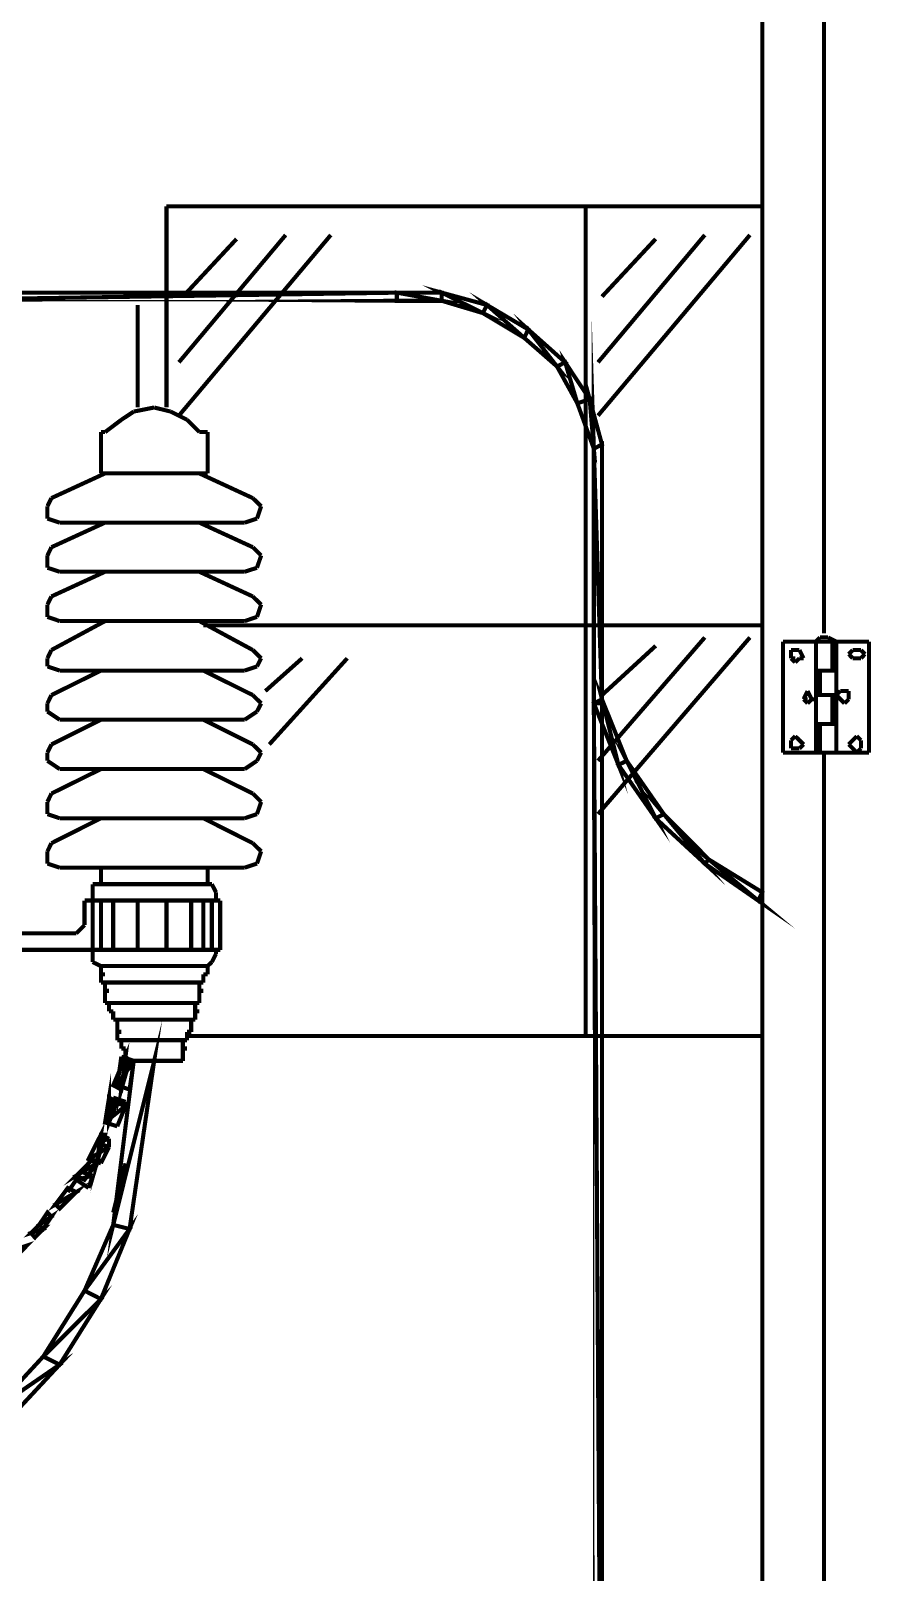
# Model space of a CAD drawing. Extents: x 219 to 1226, y 175 to 465.
# Drawn here: x 251.06 to 259.74, y 229.14 to 245.05 of the extents above; entities that cross this region are included whole.
import ezdxf

# ---------------------------------------------------------------- set-up
doc = ezdxf.new("R2010")
doc.units = 0
doc.header["$MEASUREMENT"] = 0
for name, color, linetype in [('C00-00-00-BLACK', 7, 'Continuous'), ('C00-00-FF', 5, 'Continuous'), ('C00-FF-00', 3, 'Continuous'), ('CFF-00-00', 1, 'Continuous')]:
    doc.layers.add(name, color=color, linetype=linetype)

msp = doc.modelspace()

# ---------------------------------------------------------------- linework, layer by layer
at = {"layer": 'C00-00-00-BLACK', "const_width": 0.0423}
for points in [[(258.614, 245.61), (258.614, 211.317)], [(259.251, 245.61), (259.251, 238.828)], [(252.465, 243.235), (252.465, 241.159)], [(252.465, 243.235), (258.614, 243.235)], [(256.792, 243.235), (256.792, 234.674)], [(252.593, 241.625), (253.695, 242.939)], [(252.593, 241.075), (254.161, 242.939)], [(252.634, 242.303), (253.188, 242.898)], [(256.919, 241.075), (258.487, 242.939)], [(256.919, 241.625), (258.021, 242.939)], [(256.96, 242.303), (257.514, 242.898)], [(252.168, 241.159), (252.168, 242.217)], [(252.465, 241.159), (252.465, 242.217)], [(252.127, 241.117), (251.999, 241.032)], [(252.338, 241.159), (252.127, 241.117)], [(252.507, 241.117), (252.338, 241.159)], [(252.677, 241.032), (252.507, 241.117)], [(251.999, 241.032), (251.831, 240.905)], [(252.804, 240.905), (252.677, 241.032)], [(251.788, 240.905), (251.831, 240.905)], [(251.788, 240.479), (251.788, 240.905)], [(252.804, 240.905), (252.889, 240.905)], [(252.889, 240.479), (252.889, 240.905)], [(251.277, 240.224), (251.831, 240.479)], [(251.788, 240.479), (252.889, 240.479)], [(253.356, 240.224), (252.804, 240.479)], [(251.277, 240.224), (251.236, 240.14)], [(253.442, 240.14), (253.356, 240.224)], [(251.236, 240.14), (251.236, 240.013)], [(251.236, 240.013), (251.362, 239.971)], [(253.272, 239.971), (253.399, 240.013)], [(253.399, 240.013), (253.442, 240.14)], [(251.277, 239.717), (251.831, 239.971)], [(251.362, 239.971), (253.272, 239.971)], [(253.356, 239.717), (252.804, 239.971)], [(251.277, 239.717), (251.236, 239.632)], [(253.442, 239.632), (253.356, 239.717)], [(251.236, 239.632), (251.236, 239.505)], [(253.399, 239.505), (253.442, 239.632)], [(251.236, 239.505), (251.362, 239.464)], [(251.277, 239.209), (251.831, 239.464)], [(251.362, 239.464), (253.272, 239.464)], [(253.356, 239.209), (252.804, 239.464)], [(253.272, 239.464), (253.399, 239.505)], [(251.277, 239.209), (251.236, 239.125)], [(253.442, 239.125), (253.356, 239.209)], [(251.236, 239.125), (251.236, 238.998)], [(253.399, 238.998), (253.442, 239.125)], [(251.236, 238.998), (251.362, 238.955)], [(251.277, 238.656), (251.831, 238.955)], [(251.362, 238.955), (253.272, 238.955)], [(253.356, 238.656), (252.804, 238.955)], [(252.846, 238.912), (258.614, 238.912)], [(253.272, 238.955), (253.399, 238.998)], [(256.919, 236.963), (258.487, 238.786)], [(256.919, 237.513), (258.021, 238.786)], [(258.828, 238.743), (259.717, 238.743)], [(258.828, 238.743), (258.828, 237.598)], [(259.209, 238.786), (259.168, 238.743)], [(259.168, 238.743), (259.378, 238.743)], [(259.168, 238.743), (259.168, 237.598)], [(259.294, 238.786), (259.209, 238.786)], [(259.378, 238.743), (259.294, 238.786)], [(259.337, 238.743), (259.337, 238.444)], [(259.378, 238.743), (259.378, 237.598)], [(259.717, 238.743), (259.717, 237.598)], [(251.277, 238.656), (251.236, 238.571)], [(251.236, 238.571), (251.236, 238.487)], [(253.442, 238.571), (253.356, 238.656)], [(253.399, 238.487), (253.442, 238.571)], [(253.485, 238.233), (253.865, 238.571)], [(253.526, 237.682), (254.331, 238.571)], [(256.96, 238.191), (257.514, 238.699)], [(258.998, 238.656), (258.912, 238.656)], [(258.912, 238.656), (258.912, 238.571)], [(258.912, 238.571), (258.955, 238.571)], [(258.912, 238.571), (258.955, 238.529)], [(258.955, 238.529), (258.998, 238.571)], [(259.041, 238.571), (258.998, 238.656)], [(258.998, 238.571), (259.041, 238.571)], [(259.548, 238.656), (259.507, 238.614)], [(259.507, 238.614), (259.548, 238.571)], [(259.59, 238.656), (259.548, 238.656)], [(259.548, 238.571), (259.59, 238.571)], [(259.633, 238.656), (259.59, 238.656)], [(259.59, 238.571), (259.633, 238.571)], [(259.674, 238.614), (259.633, 238.656)], [(259.633, 238.571), (259.674, 238.614)], [(251.236, 238.487), (251.362, 238.444)], [(251.277, 238.191), (251.788, 238.444)], [(251.362, 238.444), (253.272, 238.444)], [(253.356, 238.191), (252.846, 238.444)], [(253.272, 238.444), (253.399, 238.487)], [(259.168, 238.444), (259.378, 238.444)], [(259.209, 238.444), (259.209, 238.191)], [(251.277, 238.191), (251.236, 238.106)], [(251.236, 238.106), (251.236, 238.021)], [(253.442, 238.106), (253.356, 238.191)], [(253.399, 238.021), (253.442, 238.106)], [(259.082, 238.233), (259.041, 238.148)], [(259.041, 238.148), (259.082, 238.148)], [(259.041, 238.148), (259.082, 238.106)], [(259.125, 238.148), (259.082, 238.233)], [(259.082, 238.106), (259.125, 238.148)], [(259.125, 238.148), (259.168, 238.148)], [(259.168, 238.191), (259.378, 238.191)], [(259.337, 238.191), (259.337, 237.894)], [(259.421, 238.233), (259.378, 238.191)], [(259.378, 238.191), (259.421, 238.148)], [(259.464, 238.233), (259.421, 238.233)], [(259.421, 238.148), (259.464, 238.106)], [(259.507, 238.233), (259.464, 238.233)], [(259.464, 238.106), (259.507, 238.148)], [(259.507, 238.191), (259.507, 238.233)], [(259.507, 238.148), (259.507, 238.191)], [(251.236, 238.021), (251.362, 237.937)], [(251.277, 237.682), (251.788, 237.937)], [(251.362, 237.937), (253.272, 237.937)], [(253.356, 237.682), (252.846, 237.937)], [(253.272, 237.937), (253.399, 238.021)], [(258.955, 237.767), (258.912, 237.725)], [(258.998, 237.725), (258.955, 237.767)], [(259.168, 237.894), (259.378, 237.894)], [(259.209, 237.894), (259.209, 237.598)], [(259.59, 237.767), (259.548, 237.725)], [(259.633, 237.725), (259.59, 237.767)], [(251.277, 237.682), (251.236, 237.598)], [(253.442, 237.598), (253.356, 237.682)], [(258.912, 237.725), (258.912, 237.682)], [(258.912, 237.682), (258.912, 237.641)], [(258.912, 237.641), (258.955, 237.641)], [(258.955, 237.641), (258.998, 237.641)], [(259.041, 237.682), (258.998, 237.725)], [(258.998, 237.641), (259.041, 237.682)], [(259.548, 237.725), (259.507, 237.682)], [(259.507, 237.682), (259.548, 237.641)], [(259.548, 237.641), (259.59, 237.598)], [(259.59, 237.598), (259.633, 237.641)], [(259.633, 237.682), (259.633, 237.725)], [(259.633, 237.641), (259.633, 237.682)], [(251.236, 237.598), (251.236, 237.513)], [(251.236, 237.513), (251.362, 237.428)], [(253.272, 237.428), (253.399, 237.513)], [(253.399, 237.513), (253.442, 237.598)], [(258.828, 237.598), (259.717, 237.598)], [(259.251, 237.598), (259.251, 219.455)], [(251.277, 237.175), (251.788, 237.428)], [(251.362, 237.428), (253.272, 237.428)], [(253.356, 237.175), (252.846, 237.428)], [(251.277, 237.175), (251.236, 237.089)], [(253.442, 237.089), (253.356, 237.175)], [(251.236, 237.089), (251.236, 236.963)], [(253.399, 236.963), (253.442, 237.089)], [(251.236, 236.963), (251.362, 236.92)], [(251.277, 236.663), (251.788, 236.92)], [(251.362, 236.92), (253.272, 236.92)], [(253.356, 236.663), (252.846, 236.92)], [(253.272, 236.92), (253.399, 236.963)], [(251.277, 236.663), (251.236, 236.579)], [(253.442, 236.579), (253.356, 236.663)], [(251.236, 236.579), (251.236, 236.453)], [(253.399, 236.453), (253.442, 236.579)], [(251.236, 236.453), (251.362, 236.41)], [(251.362, 236.41), (253.272, 236.41)], [(251.788, 236.41), (251.788, 236.24)], [(252.889, 236.24), (252.889, 236.41)], [(253.272, 236.41), (253.399, 236.453)], [(251.788, 236.24), (251.703, 236.24)], [(251.703, 236.24), (251.703, 236.156)], [(251.788, 236.24), (252.889, 236.24)], [(252.933, 236.24), (252.889, 236.24)], [(252.976, 236.156), (252.933, 236.24)], [(251.619, 236.071), (253.019, 236.071)], [(251.619, 235.901), (251.619, 236.071)], [(251.703, 236.156), (251.703, 236.071)], [(251.703, 235.562), (251.703, 236.071)], [(251.788, 235.562), (251.788, 236.071)], [(251.915, 235.562), (251.915, 236.071)], [(252.168, 235.562), (252.168, 236.071)], [(252.465, 235.562), (252.465, 236.071)], [(252.72, 235.562), (252.72, 236.071)], [(252.846, 235.562), (252.846, 236.071)], [(252.933, 235.562), (252.933, 236.071)], [(252.976, 236.071), (252.976, 236.156)], [(253.019, 235.562), (253.019, 236.071)], [(251.619, 235.817), (251.619, 235.901)], [(249.919, 235.732), (251.446, 235.732)], [(251.446, 235.732), (251.534, 235.732)], [(251.534, 235.732), (251.619, 235.817)], [(242.839, 235.562), (253.019, 235.562)], [(251.703, 235.521), (251.703, 235.562)], [(252.976, 235.521), (252.976, 235.562)], [(251.703, 235.521), (251.703, 235.436)], [(251.703, 235.436), (251.788, 235.395)], [(251.788, 235.395), (252.889, 235.395)], [(251.788, 235.395), (251.788, 235.309)], [(252.889, 235.395), (252.933, 235.436)], [(252.889, 235.395), (252.889, 235.309)], [(252.933, 235.436), (252.976, 235.521)], [(251.788, 235.309), (251.831, 235.309)], [(251.788, 235.225), (251.788, 235.309)], [(251.788, 235.225), (252.846, 235.225)], [(251.831, 235.139), (251.831, 235.225)], [(252.804, 235.139), (252.804, 235.225)], [(252.846, 235.309), (252.889, 235.309)], [(252.846, 235.225), (252.846, 235.309)], [(251.831, 235.139), (251.872, 235.139)], [(251.831, 235.013), (251.831, 235.139)], [(252.804, 235.139), (252.846, 235.139)], [(252.804, 235.013), (252.804, 235.139)], [(251.831, 235.013), (252.804, 235.013)], [(251.872, 234.928), (251.872, 235.013)], [(251.872, 234.928), (251.915, 234.928)], [(251.915, 234.843), (251.915, 234.928)], [(252.761, 234.928), (252.761, 235.013)], [(252.761, 234.843), (252.761, 234.928)], [(252.761, 234.928), (252.804, 234.928)], [(251.915, 234.843), (252.761, 234.843)], [(251.957, 234.716), (251.957, 234.843)], [(252.72, 234.716), (252.72, 234.843)], [(251.957, 234.63), (251.957, 234.716)], [(251.957, 234.716), (251.999, 234.716)], [(251.957, 234.63), (252.677, 234.63)], [(251.999, 234.544), (251.999, 234.63)], [(252.634, 234.544), (252.634, 234.63)], [(252.677, 234.63), (252.677, 234.716)], [(252.677, 234.716), (252.72, 234.716)], [(252.677, 234.674), (258.614, 234.674)], [(251.999, 234.544), (252.042, 234.544)], [(252.042, 234.417), (252.042, 234.544)], [(252.634, 234.544), (252.677, 234.544)], [(252.634, 234.417), (252.634, 234.544)], [(252.634, 234.417), (252.042, 234.417)], [(252.042, 233.359), (251.915, 232.851)]]:
    msp.add_lwpolyline(points, dxfattribs=at)
at = {"layer": 'C00-00-FF', "const_width": 0.0423}
for points in [[(251.999, 234.46), (251.957, 234.164)], [(252.127, 234.417), (251.999, 234.46)], [(252.127, 234.417), (251.999, 234.46)], [(251.957, 234.164), (252.127, 234.417)], [(251.957, 234.164), (252.127, 234.417)], [(252.127, 234.417), (252.084, 234.121)], [(252.084, 234.121), (251.957, 234.164)], [(251.915, 233.994), (251.831, 233.782)], [(251.831, 233.782), (252.042, 233.952)], [(251.831, 233.782), (252.042, 233.952)], [(252.042, 233.994), (251.915, 234.037)], [(251.915, 234.037), (251.915, 233.994)], [(252.042, 233.952), (251.915, 233.994)], [(252.042, 233.952), (251.915, 233.994)], [(251.915, 233.994), (252.042, 233.994)], [(251.915, 233.994), (252.042, 233.994)], [(252.042, 233.952), (251.957, 233.741)], [(252.042, 233.994), (252.042, 233.952)], [(251.788, 233.655), (251.745, 233.571)], [(251.872, 233.613), (251.788, 233.655)], [(251.957, 233.741), (251.831, 233.782)], [(251.745, 233.571), (251.661, 233.402)], [(251.661, 233.402), (251.872, 233.529)], [(251.661, 233.402), (251.872, 233.529)], [(251.745, 233.571), (251.872, 233.613)], [(251.745, 233.571), (251.872, 233.613)], [(251.872, 233.529), (251.745, 233.571)], [(251.872, 233.529), (251.745, 233.571)], [(251.872, 233.529), (251.788, 233.359)], [(251.872, 233.613), (251.872, 233.529)], [(251.788, 233.359), (251.661, 233.402)], [(251.534, 233.19), (251.446, 233.063)], [(251.576, 233.275), (251.534, 233.19)], [(251.534, 233.19), (251.703, 233.232)], [(251.534, 233.19), (251.703, 233.232)], [(251.661, 233.105), (251.534, 233.19)], [(251.661, 233.105), (251.534, 233.19)], [(251.703, 233.232), (251.576, 233.275)], [(251.703, 233.232), (251.661, 233.105)]]:
    msp.add_lwpolyline(points, dxfattribs=at)
at = {"layer": 'C00-FF-00', "const_width": 0.0423}
for points in [[(251.915, 234.164), (251.999, 234.121), (252.042, 234.46), (251.915, 234.164)], [(251.999, 234.121), (252.042, 234.46), (252.084, 234.417), (251.999, 234.121)], [(251.831, 233.782), (251.872, 233.782), (251.872, 234.037), (251.831, 233.782)], [(251.872, 233.782), (251.872, 234.037), (251.957, 233.994), (251.872, 233.782)], [(251.661, 233.402), (251.745, 233.359), (251.788, 233.655), (251.661, 233.402)], [(251.745, 233.359), (251.788, 233.655), (251.831, 233.655), (251.745, 233.359)], [(251.534, 233.232), (251.745, 233.359), (251.703, 233.402), (251.534, 233.232)], [(251.619, 233.19), (251.534, 233.232), (251.745, 233.359), (251.619, 233.19)], [(251.32, 232.936), (251.534, 233.063), (251.446, 233.105), (251.32, 232.936)], [(251.362, 232.893), (251.32, 232.936), (251.534, 233.063), (251.362, 232.893)], [(251.15, 232.724), (251.277, 232.809), (251.236, 232.851), (251.15, 232.724)], [(251.193, 232.682), (251.15, 232.724), (251.277, 232.809), (251.193, 232.682)], [(251.066, 232.64), (251.193, 232.682), (251.15, 232.724), (251.066, 232.64)], [(251.107, 232.594), (251.066, 232.64), (251.193, 232.682), (251.107, 232.594)], [(250.854, 232.34), (250.77, 232.425), (251.023, 232.51), (250.854, 232.34)]]:
    msp.add_lwpolyline(points, close=True, dxfattribs=at)
at = {"layer": 'C00-FF-00'}
for points in [[(251.915, 234.164), (251.999, 234.121), (252.042, 234.46), (251.915, 234.164)], [(251.999, 234.121), (252.042, 234.46), (252.084, 234.417), (251.999, 234.121)], [(251.831, 233.782), (251.872, 233.782), (251.872, 234.037), (251.831, 233.782)], [(251.872, 233.782), (251.872, 234.037), (251.957, 233.994), (251.872, 233.782)], [(251.661, 233.402), (251.745, 233.359), (251.788, 233.655), (251.661, 233.402)], [(251.745, 233.359), (251.788, 233.655), (251.831, 233.655), (251.745, 233.359)], [(251.534, 233.232), (251.745, 233.359), (251.703, 233.402), (251.534, 233.232)], [(251.619, 233.19), (251.534, 233.232), (251.745, 233.359), (251.619, 233.19)], [(251.32, 232.936), (251.534, 233.063), (251.446, 233.105), (251.32, 232.936)], [(251.362, 232.893), (251.32, 232.936), (251.534, 233.063), (251.362, 232.893)], [(251.066, 232.64), (251.193, 232.682), (251.15, 232.724), (251.066, 232.64)], [(251.15, 232.724), (251.277, 232.809), (251.236, 232.851), (251.15, 232.724)], [(251.193, 232.682), (251.15, 232.724), (251.277, 232.809), (251.193, 232.682)], [(251.107, 232.594), (251.066, 232.64), (251.193, 232.682), (251.107, 232.594)]]:
    msp.add_lwpolyline(points, close=True, dxfattribs=at)
at = {"layer": 'C00-FF-00', "const_width": 0.0423}
msp.add_lwpolyline([(252.042, 234.46), (252.084, 234.417)], dxfattribs=at)
at = {"layer": 'CFF-00-00', "const_width": 0.0423}
for points in [[(255.772, 242.217), (255.731, 242.133), (255.306, 242.344), (255.772, 242.217)], [(249.412, 242.344), (249.412, 242.26), (254.842, 242.344), (249.412, 242.344)], [(249.412, 242.26), (254.842, 242.344), (254.842, 242.26), (249.412, 242.26)], [(255.306, 242.344), (255.306, 242.26), (254.842, 242.344), (255.306, 242.344)], [(255.306, 242.26), (254.842, 242.344), (254.842, 242.26), (255.306, 242.26)], [(255.731, 242.133), (255.306, 242.344), (255.306, 242.26), (255.731, 242.133)], [(256.199, 241.964), (256.157, 241.878), (255.772, 242.217), (256.199, 241.964)], [(256.157, 241.878), (255.772, 242.217), (255.731, 242.133), (256.157, 241.878)], [(256.58, 241.625), (256.496, 241.582), (256.199, 241.964), (256.58, 241.625)], [(256.496, 241.582), (256.199, 241.964), (256.157, 241.878), (256.496, 241.582)], [(256.876, 240.733), (256.96, 238.106), (256.876, 238.106), (256.876, 240.733)], [(256.706, 241.202), (256.58, 241.625), (256.496, 241.582), (256.706, 241.202)], [(256.833, 241.244), (256.706, 241.202), (256.58, 241.625), (256.833, 241.244)], [(256.96, 240.778), (256.876, 240.733), (256.833, 241.244), (256.96, 240.778)], [(256.876, 240.733), (256.833, 241.244), (256.706, 241.202), (256.876, 240.733)], [(256.96, 240.778), (256.876, 240.733), (256.96, 238.106), (256.96, 240.778)], [(256.96, 238.148), (257.13, 237.471), (257.215, 237.513), (256.96, 238.148)], [(256.876, 238.106), (256.96, 238.148), (257.13, 237.471), (256.876, 238.106)], [(256.96, 238.106), (256.876, 238.106), (256.96, 224.755), (256.96, 238.106)], [(256.876, 238.106), (256.96, 224.755), (256.876, 224.755), (256.876, 238.106)], [(257.215, 237.513), (257.514, 236.92), (257.598, 236.963), (257.215, 237.513)], [(257.13, 237.471), (257.215, 237.513), (257.514, 236.92), (257.13, 237.471)], [(257.598, 236.963), (258.021, 236.453), (258.064, 236.494), (257.598, 236.963)], [(257.514, 236.92), (257.598, 236.963), (258.021, 236.453), (257.514, 236.92)], [(258.064, 236.494), (258.572, 236.071), (258.614, 236.156), (258.064, 236.494)], [(258.021, 236.453), (258.064, 236.494), (258.572, 236.071), (258.021, 236.453)], [(252.084, 232.682), (251.915, 232.724), (252.338, 234.417), (252.084, 232.682)], [(251.915, 232.724), (252.338, 234.417), (252.127, 234.417), (251.915, 232.724)], [(251.619, 232.045), (252.084, 232.682), (251.915, 232.724), (251.619, 232.045)], [(251.788, 231.959), (251.619, 232.045), (252.084, 232.682), (251.788, 231.959)], [(251.193, 231.366), (251.788, 231.959), (251.619, 232.045), (251.193, 231.366)], [(251.362, 231.282), (251.193, 231.366), (251.788, 231.959), (251.362, 231.282)], [(250.684, 230.816), (251.362, 231.282), (251.193, 231.366), (250.684, 230.816)], [(250.811, 230.69), (250.684, 230.816), (251.362, 231.282), (250.811, 230.69)]]:
    msp.add_lwpolyline(points, close=True, dxfattribs=at)
at = {"layer": 'CFF-00-00'}
for points in [[(249.412, 242.344), (249.412, 242.26), (254.842, 242.344), (249.412, 242.344)], [(249.412, 242.26), (254.842, 242.344), (254.842, 242.26), (249.412, 242.26)], [(255.306, 242.344), (255.306, 242.26), (254.842, 242.344), (255.306, 242.344)], [(255.306, 242.26), (254.842, 242.344), (254.842, 242.26), (255.306, 242.26)], [(255.772, 242.217), (255.731, 242.133), (255.306, 242.344), (255.772, 242.217)], [(255.731, 242.133), (255.306, 242.344), (255.306, 242.26), (255.731, 242.133)], [(256.157, 241.878), (255.772, 242.217), (255.731, 242.133), (256.157, 241.878)], [(256.199, 241.964), (256.157, 241.878), (255.772, 242.217), (256.199, 241.964)], [(256.496, 241.582), (256.199, 241.964), (256.157, 241.878), (256.496, 241.582)], [(256.58, 241.625), (256.496, 241.582), (256.199, 241.964), (256.58, 241.625)], [(256.706, 241.202), (256.58, 241.625), (256.496, 241.582), (256.706, 241.202)], [(256.833, 241.244), (256.706, 241.202), (256.58, 241.625), (256.833, 241.244)], [(256.876, 240.733), (256.833, 241.244), (256.706, 241.202), (256.876, 240.733)], [(256.96, 240.778), (256.876, 240.733), (256.833, 241.244), (256.96, 240.778)], [(256.96, 240.778), (256.876, 240.733), (256.96, 238.106), (256.96, 240.778)], [(256.876, 240.733), (256.96, 238.106), (256.876, 238.106), (256.876, 240.733)], [(256.876, 238.106), (256.96, 238.148), (257.13, 237.471), (256.876, 238.106)], [(256.96, 238.106), (256.876, 238.106), (256.96, 224.755), (256.96, 238.106)], [(256.876, 238.106), (256.96, 224.755), (256.876, 224.755), (256.876, 238.106)], [(256.96, 238.148), (257.13, 237.471), (257.215, 237.513), (256.96, 238.148)], [(257.13, 237.471), (257.215, 237.513), (257.514, 236.92), (257.13, 237.471)], [(257.215, 237.513), (257.514, 236.92), (257.598, 236.963), (257.215, 237.513)], [(257.514, 236.92), (257.598, 236.963), (258.021, 236.453), (257.514, 236.92)], [(257.598, 236.963), (258.021, 236.453), (258.064, 236.494), (257.598, 236.963)], [(258.021, 236.453), (258.064, 236.494), (258.572, 236.071), (258.021, 236.453)], [(258.064, 236.494), (258.572, 236.071), (258.614, 236.156), (258.064, 236.494)], [(252.084, 232.682), (251.915, 232.724), (252.338, 234.417), (252.084, 232.682)], [(251.915, 232.724), (252.338, 234.417), (252.127, 234.417), (251.915, 232.724)], [(251.619, 232.045), (252.084, 232.682), (251.915, 232.724), (251.619, 232.045)], [(251.788, 231.959), (251.619, 232.045), (252.084, 232.682), (251.788, 231.959)], [(251.193, 231.366), (251.788, 231.959), (251.619, 232.045), (251.193, 231.366)], [(251.362, 231.282), (251.193, 231.366), (251.788, 231.959), (251.362, 231.282)], [(250.684, 230.816), (251.362, 231.282), (251.193, 231.366), (250.684, 230.816)], [(250.811, 230.69), (250.684, 230.816), (251.362, 231.282), (250.811, 230.69)]]:
    msp.add_lwpolyline(points, close=True, dxfattribs=at)

doc.saveas('drawing.dxf')
